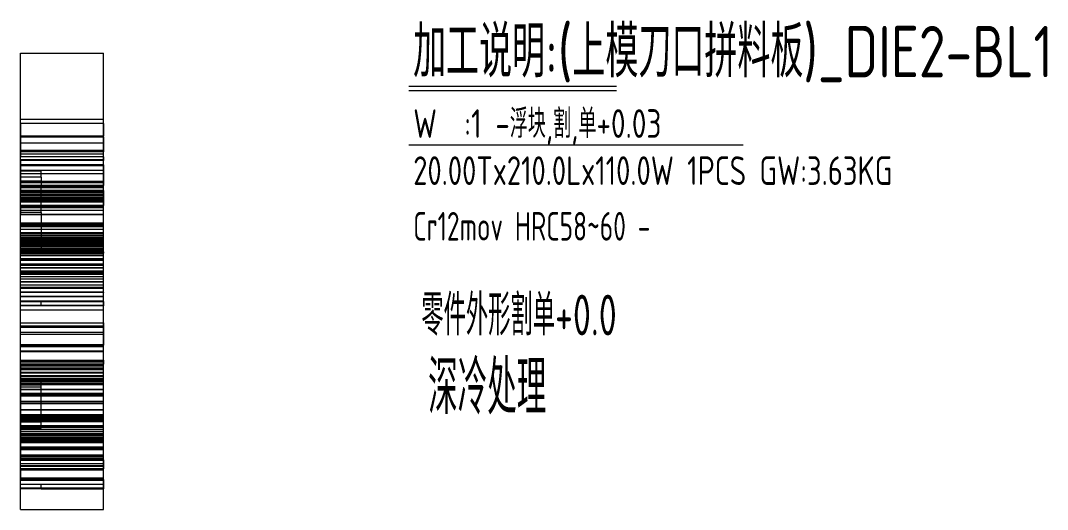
# Model space of a CAD drawing. Header units: millimetres. Extents: x 494 to 18201, y 224 to 11417.
# Drawn here: x 3435.1 to 3682.4, y 1152.5 to 1270.4 of the extents above; entities that cross this region are included whole.
import ezdxf
from ezdxf.lldxf.tags import DXFTag

# ---------------------------------------------------------------- set-up
doc = ezdxf.new("R2010")
doc.units = ezdxf.units.MM
for name, color, linetype in [('DIE2', 7, 'Continuous'), ('DIE2_W', 1, 'Continuous'), ('DIM', 7, 'Continuous')]:
    doc.layers.add(name, color=color, linetype=linetype)
doc.styles.add('gbenor_', font='gbenor.shx', dxfattribs={"bigfont": 'gbcbig'})
tags = doc.linetypes.add('DASHED', pattern='A,12.86,[0,arial.ttf,S=0,R=0,X=0,Y=0],-12.86', length=25.72).pattern_tags.tags
tags[12:13] = [DXFTag(74, 4), DXFTag(75, 0), DXFTag(340, '0'), DXFTag(46, 0.0), DXFTag(50, 0.0), DXFTag(44, 0.0), DXFTag(45, 0.0)]

msp = doc.modelspace()

# ---------------------------------------------------------------- linework, layer by layer
at = {"layer": 'DIE2', "color": 6, "linetype": 'Continuous', "lineweight": 13}
for p, q in [((3435.06868, 1245.52555), (3435.06868, 1246.62563)), ((3435.06868, 1246.62563), (3455.06868, 1246.62563)), ((3435.06868, 1245.52555), (3435.06868, 1242.48059)), ((3455.06868, 1245.52555), (3455.06868, 1246.62563)), ((3455.06868, 1245.52555), (3455.06868, 1242.48059)), ((3435.06868, 1242.24349), (3435.06868, 1242.48059)), ((3435.06868, 1242.24349), (3435.06868, 1240.84355)), ((3455.06868, 1242.24349), (3455.06868, 1242.48059)), ((3455.06868, 1242.24349), (3455.06868, 1240.84355)), ((3435.06868, 1240.84355), (3435.06868, 1238.74229)), ((3455.06868, 1240.84355), (3455.06868, 1238.74229)), ((3435.06868, 1238.74229), (3435.06868, 1237.48783)), ((3435.06868, 1236.62561), (3435.06868, 1237.48783)), ((3455.06868, 1237.48783), (3455.06868, 1238.74229)), ((3455.06868, 1237.48783), (3455.06868, 1236.62561)), ((3435.06868, 1214.62568), (3435.06868, 1214.32287)), ((3435.06868, 1214.62563), (3455.06868, 1214.62563)), ((3455.06868, 1214.62568), (3455.06868, 1214.32287)), ((3435.06868, 1208.05264), (3435.06868, 1214.32287)), ((3455.06868, 1208.05264), (3455.06868, 1214.32287)), ((3435.06868, 1204.92443), (3435.06868, 1208.05264)), ((3455.06868, 1204.92443), (3455.06868, 1208.05264)), ((3435.06868, 1204.92443), (3435.06868, 1204.82826)), ((3455.06868, 1204.82826), (3435.06868, 1204.82826)), ((3455.06868, 1204.92443), (3455.06868, 1204.82826)), ((3435.06868, 1197.49298), (3435.06868, 1201.62537)), ((3455.06868, 1197.49298), (3455.06868, 1201.62537)), ((3435.06868, 1188.49294), (3435.06868, 1192.09615)), ((3435.06868, 1192.09615), (3455.06868, 1192.09615)), ((3455.06868, 1188.49294), (3455.06868, 1192.09615))]:
    msp.add_line(p, q, dxfattribs=at)
at = {"layer": 'DIE2', "color": 155, "linetype": 'DASHED', "lineweight": 13, "ltscale": 0.439316}
for p, q in [((3435.06868, 1245.62563), (3455.06868, 1245.62563)), ((3455.06868, 1238.93281), (3435.06868, 1238.93281)), ((3435.06868, 1238.23999), (3455.06868, 1238.23999)), ((3455.06868, 1237.54717), (3435.06868, 1237.54717)), ((3435.06868, 1236.85435), (3455.06868, 1236.85435)), ((3455.06868, 1235.62563), (3435.06868, 1235.62563)), ((3455.06868, 1235.34626), (3435.06868, 1235.34626)), ((3455.06868, 1234.1979), (3435.06868, 1234.1979)), ((3455.06868, 1233.39049), (3435.06868, 1233.39049)), ((3455.06868, 1231.61532), (3435.06868, 1231.61532)), ((3455.06868, 1231.27464), (3435.06868, 1231.27464)), ((3455.06868, 1230.42563), (3435.06868, 1230.42563)), ((3435.06868, 1230.42563), (3455.06868, 1230.42563)), ((3455.06868, 1230.40941), (3435.06868, 1230.40941)), ((3455.06868, 1230.17579), (3435.06868, 1230.17579)), ((3455.06868, 1230.09877), (3435.06868, 1230.09877)), ((3455.06868, 1229.42563), (3435.06868, 1229.42563)), ((3435.06868, 1228.93281), (3455.06868, 1228.93281)), ((3455.06868, 1228.32683), (3435.06868, 1228.32683)), ((3455.06868, 1228.23999), (3435.06868, 1228.23999)), ((3435.06868, 1227.82563), (3455.06868, 1227.82563)), ((3455.06868, 1227.82563), (3435.06868, 1227.82563)), ((3435.06868, 1227.54717), (3455.06868, 1227.54717)), ((3455.06868, 1227.40939), (3435.06868, 1227.40939)), ((3455.06868, 1227.17585), (3435.06868, 1227.17585)), ((3455.06868, 1226.85435), (3435.06868, 1226.85435)), ((3435.06868, 1225.82563), (3455.06868, 1225.82563)), ((3455.06868, 1225.62563), (3435.06868, 1225.62563)), ((3435.06868, 1225.62563), (3455.06868, 1225.62563)), ((3455.06868, 1225.19862), (3435.06868, 1225.19862)), ((3455.06868, 1223.62563), (3435.06868, 1223.62563)), ((3455.06868, 1221.39691), (3435.06868, 1221.39691)), ((3455.06868, 1221.07541), (3435.06868, 1221.07541)), ((3455.06868, 1220.84187), (3435.06868, 1220.84187)), ((3435.06868, 1220.70409), (3455.06868, 1220.70409)), ((3455.06868, 1220.01127), (3435.06868, 1220.01127)), ((3435.06868, 1219.31845), (3455.06868, 1219.31845)), ((3455.06868, 1218.92839), (3435.06868, 1218.92839)), ((3455.06868, 1218.15249), (3435.06868, 1218.15249)), ((3455.06868, 1218.07547), (3435.06868, 1218.07547)), ((3455.06868, 1218.05537), (3435.06868, 1218.05537)), ((3455.06868, 1217.84186), (3435.06868, 1217.84186)), ((3455.06868, 1217.53464), (3435.06868, 1217.53464)), ((3455.06868, 1217.49115), (3435.06868, 1217.49115)), ((3455.06868, 1217.48684), (3435.06868, 1217.48684)), ((3455.06868, 1217.19058), (3435.06868, 1217.19058)), ((3455.06868, 1216.97663), (3435.06868, 1216.97663)), ((3455.06868, 1216.88571), (3435.06868, 1216.88571)), ((3455.06868, 1216.74581), (3435.06868, 1216.74581)), ((3455.06868, 1216.63595), (3435.06868, 1216.63595)), ((3455.06868, 1216.50545), (3435.06868, 1216.50545)), ((3455.06868, 1216.4987), (3435.06868, 1216.4987)), ((3455.06868, 1216.36555), (3435.06868, 1216.36555)), ((3455.06868, 1216.34315), (3435.06868, 1216.34315)), ((3455.06868, 1216.06069), (3435.06868, 1216.06069)), ((3455.06868, 1215.76442), (3435.06868, 1215.76442)), ((3455.06868, 1215.35341), (3435.06868, 1215.35341)), ((3455.06868, 1215.19589), (3435.06868, 1215.19589)), ((3455.06868, 1214.86077), (3435.06868, 1214.86077)), ((3455.06868, 1214.05337), (3435.06868, 1214.05337)), ((3455.06868, 1213.63806), (3435.06868, 1213.63806)), ((3455.06868, 1212.905), (3435.06868, 1212.905)), ((3455.06868, 1212.62563), (3435.06868, 1212.62563)), ((3435.06868, 1212.62563), (3455.06868, 1212.62563)), ((3435.06868, 1211.39691), (3455.06868, 1211.39691)), ((3455.06868, 1210.76343), (3435.06868, 1210.76343)), ((3455.06868, 1210.70409), (3435.06868, 1210.70409)), ((3435.06868, 1210.01127), (3455.06868, 1210.01127)), ((3455.06868, 1209.62563), (3435.06868, 1209.62563)), ((3435.06868, 1209.62563), (3455.06868, 1209.62563)), ((3455.06868, 1209.50897), (3435.06868, 1209.50897)), ((3455.06868, 1209.31845), (3435.06868, 1209.31845)), ((3435.06868, 1207.42563), (3455.06868, 1207.42563)), ((3455.06868, 1207.42563), (3435.06868, 1207.42563)), ((3455.06868, 1207.40772), (3435.06868, 1207.40772)), ((3435.06868, 1206.67563), (3455.06868, 1206.67563)), ((3455.06868, 1206.00778), (3435.06868, 1206.00778)), ((3455.06868, 1205.77068), (3435.06868, 1205.77068)), ((3455.06868, 1203.82563), (3435.06868, 1203.82563)), ((3435.06868, 1203.82563), (3455.06868, 1203.82563)), ((3455.06868, 1202.72571), (3435.06868, 1202.72571)), ((3435.06868, 1202.62563), (3455.06868, 1202.62563)), ((3455.06868, 1201.67563), (3435.06868, 1201.67563)), ((3455.06868, 1196.49289), (3435.06868, 1196.49289)), ((3435.06868, 1196.49289), (3455.06868, 1196.49289)), ((3455.06868, 1196.49289), (3435.06868, 1196.49289)), ((3455.06868, 1195.19371), (3435.06868, 1195.19371)), ((3455.06868, 1194.69941), (3435.06868, 1194.69941)), ((3455.06868, 1192.14255), (3435.06868, 1192.14255)), ((3455.06868, 1191.94508), (3435.06868, 1191.94508)), ((3455.06868, 1191.69827), (3435.06868, 1191.69827)), ((3455.06868, 1190.6472), (3435.06868, 1190.6472)), ((3455.06868, 1190.48366), (3435.06868, 1190.48366)), ((3455.06868, 1188.24496), (3435.06868, 1188.24496)), ((3455.06868, 1188.19324), (3435.06868, 1188.19324)), ((3455.06868, 1188.05326), (3435.06868, 1188.05326)), ((3455.06868, 1187.48136), (3435.06868, 1187.48136)), ((3435.06868, 1187.32721), (3455.06868, 1187.32721)), ((3455.06868, 1187.32721), (3435.06868, 1187.32721)), ((3455.06868, 1186.83507), (3435.06868, 1186.83507)), ((3435.06868, 1186.46119), (3455.06868, 1186.46119)), ((3455.06868, 1186.22272), (3435.06868, 1186.22272)), ((3435.06868, 1186.22272), (3455.06868, 1186.22272)), ((3435.06868, 1185.5299), (3455.06868, 1185.5299)), ((3455.06868, 1185.5299), (3435.06868, 1185.5299)), ((3455.06868, 1185.41443), (3435.06868, 1185.41443)), ((3435.06868, 1185.41443), (3455.06868, 1185.41443)), ((3455.06868, 1185.34368), (3435.06868, 1185.34368)), ((3435.06868, 1184.72161), (3455.06868, 1184.72161)), ((3455.06868, 1184.72161), (3435.06868, 1184.72161)), ((3455.06868, 1184.09139), (3435.06868, 1184.09139)), ((3455.06868, 1183.77671), (3435.06868, 1183.77671)), ((3455.06868, 1183.67084), (3435.06868, 1183.67084)), ((3455.06868, 1183.33095), (3435.06868, 1183.33095)), ((3455.06868, 1183.30104), (3435.06868, 1183.30104)), ((3455.06868, 1183.17776), (3435.06868, 1183.17776)), ((3455.06868, 1182.76647), (3435.06868, 1182.76647)), ((3455.06868, 1182.5994), (3435.06868, 1182.5994)), ((3455.06868, 1181.38652), (3435.06868, 1181.38652)), ((3455.06868, 1180.48066), (3435.06868, 1180.48066)), ((3455.06868, 1180.46667), (3435.06868, 1180.46667)), ((3455.06868, 1180.34506), (3435.06868, 1180.34506)), ((3455.06868, 1180.2648), (3435.06868, 1180.2648)), ((3455.06868, 1180.10909), (3435.06868, 1180.10909)), ((3455.06868, 1179.97471), (3435.06868, 1179.97471)), ((3455.06868, 1179.9082), (3435.06868, 1179.9082)), ((3455.06868, 1178.51601), (3435.06868, 1178.51601)), ((3455.06868, 1178.34933), (3435.06868, 1178.34933)), ((3455.06868, 1177.9944), (3435.06868, 1177.9944)), ((3455.06868, 1176.54604), (3435.06868, 1176.54604)), ((3455.06868, 1176.48046), (3435.06868, 1176.48046)), ((3455.06868, 1176.46978), (3435.06868, 1176.46978)), ((3455.06868, 1175.07759), (3435.06868, 1175.07759)), ((3455.06868, 1175.01108), (3435.06868, 1175.01108)), ((3455.06868, 1174.8767), (3435.06868, 1174.8767)), ((3455.06868, 1174.82226), (3435.06868, 1174.82226)), ((3455.06868, 1174.76511), (3435.06868, 1174.76511)), ((3455.06868, 1174.64073), (3435.06868, 1174.64073)), ((3455.06868, 1174.51912), (3435.06868, 1174.51912)), ((3455.06868, 1174.50513), (3435.06868, 1174.50513)), ((3455.06868, 1174.39593), (3435.06868, 1174.39593)), ((3455.06868, 1174.08448), (3435.06868, 1174.08448)), ((3455.06868, 1173.77537), (3435.06868, 1173.77537)), ((3455.06868, 1173.61983), (3435.06868, 1173.61983)), ((3455.06868, 1172.62738), (3435.06868, 1172.62738)), ((3455.06868, 1172.58389), (3435.06868, 1172.58389)), ((3455.06868, 1172.413), (3435.06868, 1172.413)), ((3455.06868, 1172.23859), (3435.06868, 1172.23859)), ((3455.06868, 1171.80803), (3435.06868, 1171.80803)), ((3455.06868, 1171.31495), (3435.06868, 1171.31495)), ((3455.06868, 1170.65734), (3435.06868, 1170.65734)), ((3455.06868, 1170.26418), (3435.06868, 1170.26418)), ((3435.06868, 1170.26418), (3455.06868, 1170.26418)), ((3455.06868, 1169.79131), (3435.06868, 1169.79131)), ((3435.06868, 1169.79131), (3455.06868, 1169.79131)), ((3435.06868, 1169.57135), (3455.06868, 1169.57135)), ((3455.06868, 1169.57135), (3435.06868, 1169.57135)), ((3455.06868, 1169.45588), (3435.06868, 1169.45588)), ((3435.06868, 1169.45588), (3455.06868, 1169.45588)), ((3455.06868, 1169.18814), (3435.06868, 1169.18814)), ((3435.06868, 1168.92529), (3455.06868, 1168.92529)), ((3455.06868, 1168.86057), (3435.06868, 1168.86057)), ((3435.06868, 1168.76306), (3455.06868, 1168.76306)), ((3455.06868, 1168.76306), (3435.06868, 1168.76306)), ((3455.06868, 1168.54665), (3435.06868, 1168.54665)), ((3455.06868, 1167.50443), (3435.06868, 1167.50443)), ((3455.06868, 1167.19059), (3435.06868, 1167.19059)), ((3455.06868, 1166.93253), (3435.06868, 1166.93253)), ((3455.06868, 1166.84915), (3435.06868, 1166.84915)), ((3455.06868, 1165.62094), (3435.06868, 1165.62094)), ((3455.06868, 1165.5101), (3435.06868, 1165.5101)), ((3455.06868, 1165.22185), (3435.06868, 1165.22185)), ((3455.06868, 1164.82344), (3435.06868, 1164.82344)), ((3455.06868, 1164.50212), (3435.06868, 1164.50212)), ((3455.06868, 1164.49289), (3435.06868, 1164.49289)), ((3455.06868, 1164.33859), (3435.06868, 1164.33859)), ((3455.06868, 1163.0407), (3435.06868, 1163.0407)), ((3455.06868, 1162.84324), (3435.06868, 1162.84324)), ((3435.06868, 1162.29289), (3455.06868, 1162.29289)), ((3455.06868, 1161.97554), (3435.06868, 1161.97554)), ((3455.06868, 1160.0536), (3435.06868, 1160.0536)), ((3455.06868, 1159.79207), (3435.06868, 1159.79207)), ((3455.06868, 1159.69289), (3435.06868, 1159.69289)), ((3455.06868, 1159.49289), (3435.06868, 1159.49289)), ((3455.06868, 1159.49289), (3435.06868, 1159.49289)), ((3440.06868, 1157.61351), (3435.06868, 1157.61351))]:
    msp.add_line(p, q, dxfattribs=at)
at = {"layer": 'DIE2', "color": 155, "linetype": 'Continuous', "lineweight": 13}
for p, q in [((3455.06868, 1245.52555), (3435.06868, 1245.52555)), ((3455.06868, 1242.48059), (3435.06868, 1242.48059)), ((3455.06868, 1242.24349), (3435.06868, 1242.24349)), ((3455.06868, 1240.84355), (3435.06868, 1240.84355)), ((3455.06868, 1238.74229), (3435.06868, 1238.74229)), ((3455.06868, 1237.48783), (3435.06868, 1237.48783)), ((3435.06868, 1235.62563), (3455.06868, 1235.62563)), ((3435.06868, 1229.42563), (3455.06868, 1229.42563)), ((3455.06868, 1225.82563), (3435.06868, 1225.82563)), ((3435.06868, 1223.62563), (3455.06868, 1223.62563)), ((3455.06868, 1214.32287), (3435.06868, 1214.32287)), ((3455.06868, 1208.05264), (3435.06868, 1208.05264)), ((3455.06868, 1204.92443), (3435.06868, 1204.92443)), ((3435.06868, 1202.62563), (3455.06868, 1202.62563)), ((3455.06868, 1196.57879), (3435.06868, 1196.57879)), ((3455.06868, 1192.21677), (3435.06868, 1192.21677)), ((3455.06868, 1187.49289), (3435.06868, 1187.49289)), ((3435.06868, 1164.49289), (3455.06868, 1164.49289)), ((3455.06868, 1162.29289), (3435.06868, 1162.29289)), ((3435.06868, 1159.69289), (3455.06868, 1159.69289)), ((3455.06868, 1157.61351), (3440.06868, 1157.61351))]:
    msp.add_line(p, q, dxfattribs=at)
at = {"layer": 'DIE2', "color": 11, "linetype": 'DASHED', "lineweight": 13, "ltscale": 0.439316}
for p, q in [((3455.06868, 1239.03999), (3435.06868, 1239.03999)), ((3435.06868, 1236.74717), (3455.06868, 1236.74717)), ((3435.06868, 1234.12563), (3440.06868, 1234.12563)), ((3440.06868, 1232.62563), (3440.06868, 1234.12563)), ((3440.06868, 1224.12563), (3440.06868, 1230.62563)), ((3455.06868, 1229.03999), (3435.06868, 1229.03999)), ((3435.06868, 1226.74717), (3455.06868, 1226.74717)), ((3455.06868, 1226.62563), (3435.06868, 1226.62563)), ((3440.06868, 1224.12563), (3435.06868, 1224.12563)), ((3440.06868, 1224.12563), (3440.06868, 1214.12563)), ((3455.06868, 1221.50409), (3435.06868, 1221.50409)), ((3435.06868, 1219.21127), (3455.06868, 1219.21127)), ((3435.06868, 1214.12563), (3440.06868, 1214.12563)), ((3455.06868, 1211.62563), (3435.06868, 1211.62563)), ((3455.06868, 1211.50409), (3435.06868, 1211.50409)), ((3435.06868, 1209.21127), (3455.06868, 1209.21127)), ((3455.06868, 1208.62563), (3435.06868, 1208.62563)), ((3455.06868, 1202.62563), (3435.06868, 1202.62563)), ((3440.06868, 1201.62563), (3440.06868, 1202.62563)), ((3455.06868, 1188.32721), (3435.06868, 1188.32721)), ((3455.06868, 1186.3299), (3435.06868, 1186.3299)), ((3435.06868, 1186.32721), (3455.06868, 1186.32721)), ((3435.06868, 1184.61443), (3455.06868, 1184.61443)), ((3435.06868, 1183.55926), (3440.06868, 1183.55926)), ((3440.06868, 1182.49289), (3435.06868, 1182.49289)), ((3440.06868, 1182.49286), (3440.06868, 1183.55926)), ((3440.06868, 1182.09602), (3440.06868, 1182.49289)), ((3435.06868, 1182.09615), (3440.06868, 1182.09615)), ((3440.06868, 1172.09615), (3440.06868, 1182.09615)), ((3440.06868, 1173.55926), (3435.06868, 1173.55926)), ((3440.06868, 1172.49289), (3435.06868, 1172.49289)), ((3440.06868, 1172.09615), (3435.06868, 1172.09615)), ((3455.06868, 1170.79131), (3435.06868, 1170.79131)), ((3455.06868, 1170.37135), (3435.06868, 1170.37135)), ((3435.06868, 1168.79131), (3455.06868, 1168.79131)), ((3435.06868, 1168.65588), (3455.06868, 1168.65588))]:
    msp.add_line(p, q, dxfattribs=at)
at = {"layer": 'DIE2', "color": 11, "linetype": 'Continuous', "lineweight": 13}
for p, q in [((3435.06868, 1236.62563), (3435.06868, 1235.62563)), ((3455.06868, 1236.62563), (3435.06868, 1236.62563)), ((3435.06868, 1235.62563), (3435.06868, 1232.62569)), ((3455.06868, 1235.62563), (3455.06868, 1236.62563)), ((3455.06868, 1235.62563), (3455.06868, 1231.62566)), ((3435.06868, 1232.62563), (3435.06868, 1231.62563)), ((3440.06868, 1232.62563), (3435.06868, 1232.62563)), ((3440.06868, 1232.62563), (3440.06868, 1231.62563)), ((3435.06868, 1231.62563), (3435.06868, 1230.62563)), ((3440.06868, 1231.62563), (3435.06868, 1231.62563)), ((3435.06868, 1230.62563), (3435.06868, 1229.42563)), ((3455.06868, 1230.62563), (3435.06868, 1230.62563)), ((3440.06868, 1231.62563), (3455.06868, 1231.62563)), ((3440.06868, 1231.62563), (3440.06868, 1230.62563)), ((3455.06868, 1231.62563), (3455.06868, 1230.62563)), ((3455.06868, 1229.42563), (3455.06868, 1230.62563)), ((3435.06868, 1225.82563), (3435.06868, 1229.42563)), ((3455.06868, 1229.42563), (3455.06868, 1225.82563)), ((3435.06868, 1225.82563), (3435.06868, 1224.62563)), ((3435.06868, 1224.62563), (3435.06868, 1223.62563)), ((3455.06868, 1224.62563), (3435.06868, 1224.62563)), ((3455.06868, 1224.62563), (3455.06868, 1225.82563)), ((3455.06868, 1223.62563), (3455.06868, 1224.62563)), ((3435.06868, 1214.62563), (3435.06868, 1223.62563)), ((3455.06868, 1214.62563), (3455.06868, 1223.62563)), ((3435.06868, 1202.62563), (3435.06868, 1204.82826)), ((3455.06868, 1202.62563), (3455.06868, 1204.82826)), ((3435.06868, 1201.62563), (3435.06868, 1202.62563)), ((3455.06868, 1202.62563), (3455.06868, 1201.62563)), ((3455.06868, 1201.62563), (3435.06868, 1201.62563)), ((3435.06868, 1196.69943), (3435.06868, 1197.49289)), ((3435.06868, 1197.49289), (3455.06868, 1197.49289)), ((3455.06868, 1197.49289), (3455.06868, 1196.69943)), ((3455.06868, 1196.69941), (3435.06868, 1196.69941)), ((3435.06868, 1196.57879), (3435.06868, 1196.69941)), ((3435.06868, 1192.21677), (3435.06868, 1196.57879)), ((3455.06868, 1196.57879), (3455.06868, 1196.69941)), ((3455.06868, 1196.57879), (3455.06868, 1192.21677)), ((3435.06868, 1192.09615), (3435.06868, 1192.21677)), ((3455.06868, 1192.21677), (3455.06868, 1192.09615)), ((3435.06868, 1187.49289), (3435.06868, 1188.49289)), ((3435.06868, 1188.49289), (3455.06868, 1188.49289)), ((3435.06868, 1187.49289), (3435.06868, 1164.49289)), ((3455.06868, 1188.49289), (3455.06868, 1187.49289)), ((3455.06868, 1164.49289), (3455.06868, 1187.49289)), ((3435.06868, 1163.49289), (3435.06868, 1164.49289)), ((3435.06868, 1162.29289), (3435.06868, 1163.49289)), ((3455.06868, 1163.49289), (3435.06868, 1163.49289)), ((3455.06868, 1164.49289), (3455.06868, 1163.49289)), ((3455.06868, 1163.49289), (3455.06868, 1162.29289)), ((3435.06868, 1162.29289), (3435.06868, 1159.69289)), ((3455.06868, 1159.69289), (3455.06868, 1162.29289)), ((3435.06868, 1158.49289), (3435.06868, 1159.69289)), ((3435.06868, 1157.49289), (3435.06868, 1158.49289)), ((3455.06868, 1158.49289), (3435.06868, 1158.49289)), ((3440.06868, 1157.49289), (3440.06868, 1158.49289)), ((3455.06868, 1159.69289), (3455.06868, 1158.49289)), ((3455.06868, 1158.49293), (3455.06868, 1157.61351)), ((3440.06868, 1157.49289), (3435.06868, 1157.49289)), ((3440.06868, 1157.49289), (3455.06868, 1157.49289)), ((3455.06868, 1157.61351), (3455.06868, 1157.49289))]:
    msp.add_line(p, q, dxfattribs=at)
at = {"layer": 'DIE2', "color": 6, "linetype": 'DASHED', "lineweight": 13, "ltscale": 0.439316}
for p, q in [((3435.06868, 1230.41372), (3455.06868, 1230.41372)), ((3455.06868, 1230.17583), (3435.06868, 1230.17583)), ((3435.06868, 1230.09875), (3455.06868, 1230.09875)), ((3455.06868, 1228.423), (3435.06868, 1228.423)), ((3435.06868, 1218.62563), (3455.06868, 1218.62563)), ((3455.06868, 1218.15251), (3435.06868, 1218.15251)), ((3435.06868, 1218.07543), (3455.06868, 1218.07543)), ((3435.06868, 1217.83754), (3455.06868, 1217.83754)), ((3455.06868, 1217.5349), (3435.06868, 1217.5349)), ((3455.06868, 1217.19227), (3435.06868, 1217.19227)), ((3435.06868, 1216.05899), (3455.06868, 1216.05899)), ((3435.06868, 1214.75573), (3455.06868, 1214.75573)), ((3455.06868, 1190.51341), (3435.06868, 1190.51341)), ((3455.06868, 1182.7674), (3435.06868, 1182.7674)), ((3435.06868, 1182.59916), (3455.06868, 1182.59916)), ((3455.06868, 1180.48068), (3435.06868, 1180.48068)), ((3435.06868, 1179.90758), (3455.06868, 1179.90758)), ((3435.06868, 1175.3628), (3455.06868, 1175.3628)), ((3455.06868, 1175.07821), (3435.06868, 1175.07821)), ((3435.06868, 1174.50511), (3455.06868, 1174.50511)), ((3435.06868, 1172.58362), (3455.06868, 1172.58362)), ((3455.06868, 1164.47238), (3435.06868, 1164.47238)), ((3435.06868, 1162.09615), (3455.06868, 1162.09615))]:
    msp.add_line(p, q, dxfattribs=at)
at = {"layer": 'DIE2', "color": 155, "linetype": 'DASHED', "lineweight": 13, "ltscale": 0.439316}
for points in [[(3455.06868, 1181.36344), (3454.66868, 1181.36344), (3454.26868, 1181.36344), (3453.86868, 1181.36344), (3453.46868, 1181.36344), (3453.06868, 1181.36344), (3452.66868, 1181.36344), (3452.26868, 1181.36344), (3451.86868, 1181.36344), (3451.46868, 1181.36344), (3451.06868, 1181.36344), (3450.66868, 1181.36344), (3450.26868, 1181.36344), (3449.86868, 1181.36344), (3449.46868, 1181.36344), (3449.06868, 1181.36344), (3448.66868, 1181.36344), (3448.26868, 1181.36344), (3447.86868, 1181.36344), (3447.46868, 1181.36344), (3447.06868, 1181.36344), (3446.66868, 1181.36344), (3446.26868, 1181.36344), (3445.86868, 1181.36344), (3445.46868, 1181.36344), (3445.06868, 1181.36344), (3444.66868, 1181.36344), (3444.26868, 1181.36344), (3443.86868, 1181.36344), (3443.46868, 1181.36344), (3443.06868, 1181.36344), (3442.66868, 1181.36344), (3442.26868, 1181.36344), (3441.86868, 1181.36344), (3441.46868, 1181.36344), (3441.06868, 1181.36344), (3440.66868, 1181.36344), (3440.26868, 1181.36344), (3439.86868, 1181.36344), (3439.46868, 1181.36344), (3439.06868, 1181.36344), (3438.66868, 1181.36344), (3438.26868, 1181.36344), (3437.86868, 1181.36344), (3437.46868, 1181.36344), (3437.06868, 1181.36344), (3436.66868, 1181.36344), (3436.26868, 1181.36344), (3435.86868, 1181.36344), (3435.46868, 1181.36344), (3435.06868, 1181.36344)], [(3455.06868, 1173.62235), (3454.66868, 1173.62235), (3454.26868, 1173.62235), (3453.86868, 1173.62235), (3453.46868, 1173.62235), (3453.06868, 1173.62235), (3452.66868, 1173.62235), (3452.26868, 1173.62235), (3451.86868, 1173.62235), (3451.46868, 1173.62235), (3451.06868, 1173.62235), (3450.66868, 1173.62235), (3450.26868, 1173.62235), (3449.86868, 1173.62235), (3449.46868, 1173.62235), (3449.06868, 1173.62235), (3448.66868, 1173.62235), (3448.26868, 1173.62235), (3447.86868, 1173.62235), (3447.46868, 1173.62235), (3447.06868, 1173.62235), (3446.66868, 1173.62235), (3446.26868, 1173.62235), (3445.86868, 1173.62235), (3445.46868, 1173.62235), (3445.06868, 1173.62235), (3444.66868, 1173.62235), (3444.26868, 1173.62235), (3443.86868, 1173.62235), (3443.46868, 1173.62235), (3443.06868, 1173.62235), (3442.66868, 1173.62235), (3442.26868, 1173.62235), (3441.86868, 1173.62235), (3441.46868, 1173.62235), (3441.06868, 1173.62235), (3440.66868, 1173.62235), (3440.26868, 1173.62235), (3439.86868, 1173.62235), (3439.46868, 1173.62235), (3439.06868, 1173.62235), (3438.66868, 1173.62235), (3438.26868, 1173.62235), (3437.86868, 1173.62235), (3437.46868, 1173.62235), (3437.06868, 1173.62235), (3436.66868, 1173.62235), (3436.26868, 1173.62235), (3435.86868, 1173.62235), (3435.46868, 1173.62235), (3435.06868, 1173.62235)]]:
    msp.add_lwpolyline(points, dxfattribs=at)
at = {"layer": 'DIE2_W', "color": 1, "linetype": 'DASHED', "lineweight": 13, "ltscale": 0.439316}
msp.add_line((3435.06868, 1200.62563), (3455.06868, 1200.62563), dxfattribs=at)
at = {"layer": 'DIM', "color": 252, "linetype": 'DASHED', "lineweight": 18, "ltscale": 0.439316}
for p, q in [((3435.06868, 1262.49289), (3455.06868, 1262.49289)), ((3435.06868, 1152.49289), (3435.06868, 1262.49289)), ((3455.06868, 1152.49289), (3455.06868, 1262.49289)), ((3435.06868, 1152.49289), (3455.06868, 1152.49289))]:
    msp.add_line(p, q, dxfattribs=at)
at = {"layer": 'DIM', "color": 8, "linetype": 'Continuous', "lineweight": 18}
for p, q in [((3528.62684, 1254.55789), (3578.62364, 1254.55789)), ((3528.62684, 1253.52289), (3578.62364, 1253.52289)), ((3528.62684, 1240.44789), (3609.10844, 1240.44789))]:
    msp.add_line(p, q, dxfattribs=at)

# ---------------------------------------------------------------- texts
at = {"layer": 'DIE2_W', "color": 190, "linetype": 'Continuous', "lineweight": 13, "style": 'gbenor_', "width": 0.8736}
msp.add_text('W  :1 -浮块,割,单+0.03', height=6.9, dxfattribs=at).set_placement((3529.66184, 1242.09877))
at = {"layer": 'DIM', "color": 4, "lineweight": 18, "style": 'gbenor_'}
for s, height, width, p in [('加工说明:(上模刀口拼料板)_DIE2-BL1', 12.4, 0.8904, (3529.63441, 1256.69968)), ('20.00Tx210.0Lx110.0W 1PCS GW:3.63KG', 6.9, 0.8527, (3529.66184, 1230.74877)), ('Cr12mov HRC58~60 -', 6.9, 0.7603, (3529.66184, 1217.32877))]:
    msp.add_text(s, height=height, dxfattribs=dict(at, width=width)).set_placement(p)
at = {"layer": 'DIM', "color": 1, "lineweight": 18, "style": 'gbenor_', "width": 0.7603}
for s, height, p in [('零件外形割单+0.0', 9.8, (3531.6202, 1194.48509)), ('深冷处理', 13, (3533.25933, 1175.41283))]:
    msp.add_text(s, height=height, dxfattribs=at).set_placement(p)

doc.saveas('drawing.dxf')
